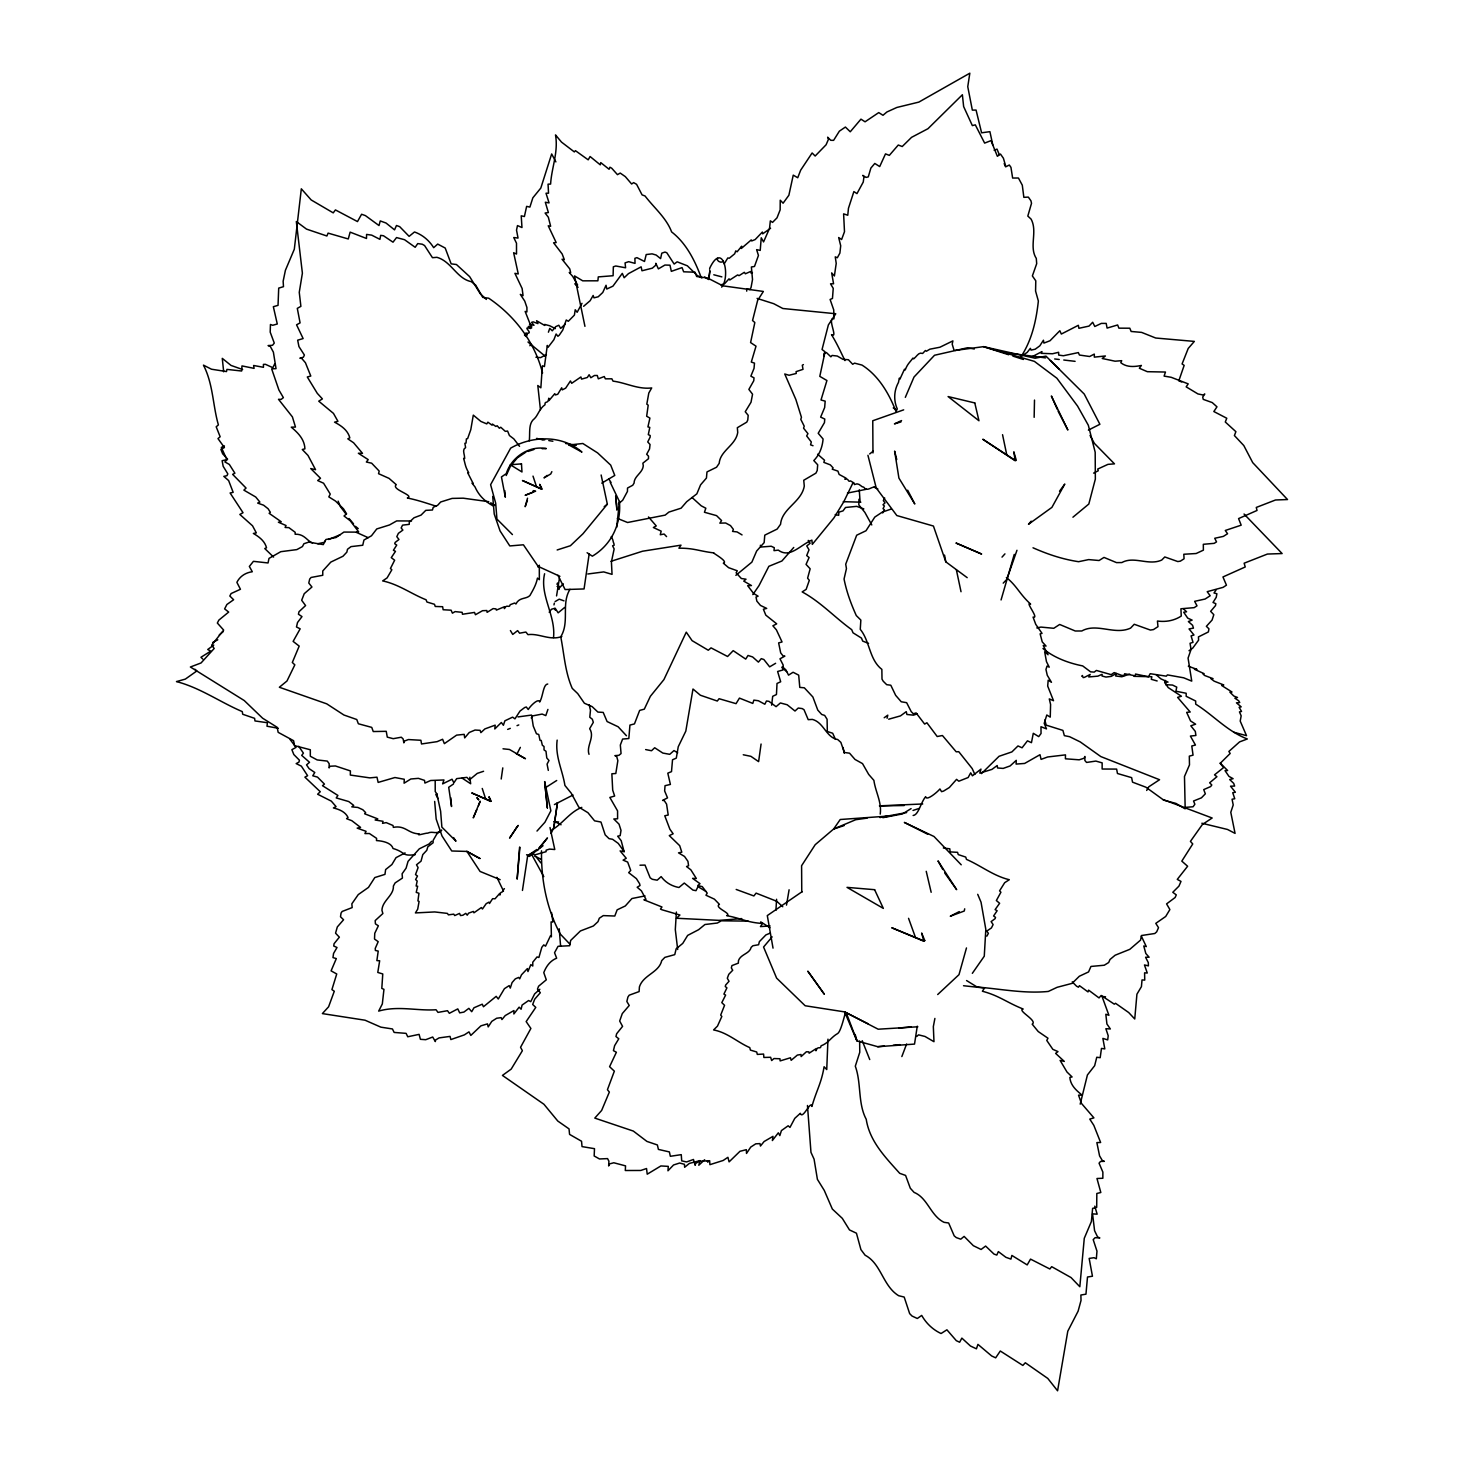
<?xml version="1.0" encoding="UTF-8"?>
<svg xmlns="http://www.w3.org/2000/svg" width="1464" height="1464" viewBox="0 0 1464 1464"><rect width="100%" height="100%" fill="white"/><g stroke="black" fill="none" stroke-linecap="round" stroke-linejoin="round"><path stroke-width="1.5" d="M746.713 291.153L746.713 288.902L750.044 289.561L751.069 287.383L752.514 279.569L751.38 266.979L754.491 266.466L758.443 255.45L756.614 249.63L760.219 250.417L761.243 237.772L763.549 241.926L769.533 228.384L770.338 220.844L772.534 222.4L777 217.843L780.147 209.883L780.239 200.202L783.094 203.203L788.876 195.243L793.25 175.131L797.734 177.748L800.662 170.19L812.117 152.97L815.155 156.026L826.08 144.79L828.478 139.245L827.636 137.195L830.765 140.306L833.602 140.361L839.366 131.174L845.405 127.057L850.255 131.778L860.96 119.151L865.059 121.805L878.748 112.6L882.993 115.29L886.909 111.978L896.81 107.476L918.861 102.096L969.827 73.2L967.759 86.687L972.334 110.111L976.067 110.075L981.594 132.803L989.902 131.669L992.775 144.863M858.947 499.261L858.837 504.934L864.876 512.4L871.794 524.954M1034.151 417.332L1034.499 400.075M539.301 565.196L539.356 579.671L537.471 578.079C536.062 585.271 532.64 590.596 529.931 595.519C526.107 599.398 519.372 596.964 515.95 603.973L514.669 603.022L510.204 604.687C509.326 608.695 506.764 603.516 504.348 608.603L504.641 606.645L496.369 610.104L495.985 608.896L493.094 608.603L487.091 612.355L486.853 610.525L482.553 610.689L475.452 614.734L474.519 612.428L462.459 614.258L462.167 612.336L455.084 611.604L452.431 613.178L451.095 610.195L443.135 609.738L442.64 606.718L435.247 606.462L434.479 604.284L426.921 602.015L426.097 599.783C411.457 594 398.592 584.246 382.653 580.915L387.1 577.896L391.84 569.789L390.449 568.49L394.639 560.236L391.272 557.638L395.481 551.342L393.413 550.281L396.726 545.084L394.749 543.748L395.115 542.485L398.958 539.502L396.817 536.648L398.391 533.335L402.875 530.096L401.154 527.955L402.563 525.137L409.225 524.368L409.298 522.136L414.019 517.78L421.028 515.108L425.768 510.369L432.447 510.003L433.216 507.331L437.571 505.354L440.682 501.987L452.138 498.401L463.21 498.181L488.775 501.695M823.957 355.935L824.031 353.318L826.373 352.531L830.875 356.813L832.083 355.441L837.298 356.045L842.99 359.357L848.406 359.723L852.688 364.28L854.573 363.145L861.967 365.067C878.62 375.589 889.16 393.743 896.096 411.768M610.195 482.242L619.418 501.53C621.395 523.746 611.678 544.608 592.353 556.174L587.101 552.733M934.892 1018.432L933.337 1026.612L933.977 1041.709L924.992 1036.457L918.514 1034.847L916.757 1036.475M775.938 910.37L776.579 899.262M827.965 1039.166L826.739 1069.562L824.104 1066.744C821.231 1083.781 816.619 1089.856 811.916 1106.436C811.019 1099.281 802.492 1120.546 800.351 1113.281L794.787 1118.35L789.974 1127.408L788.163 1125.779L781.41 1130.592L779.836 1135.606L778.336 1132.807L772.37 1140.548L772.992 1136.339L764.098 1141.536L760.457 1146.038L759.981 1143.604L755.753 1143.823L750.721 1147.099L746.512 1153.449L746.347 1149.679L739.961 1151.308L729.09 1161.885L727.919 1157.31L723.161 1160.476L709.894 1164.667L709.656 1160.714L699.225 1161.281L695.62 1163.441L695.18 1165.326L693.46 1159.47L686.579 1161.94L681.712 1160.861L681.254 1154.657L670.347 1156.286L669.377 1151.93L658.397 1149.405L657.391 1144.958L646.942 1141.426L633.326 1131.068L594.787 1118.093L601.631 1110.462L609.353 1092.053L607.432 1089.728L614.349 1071.172L609.591 1066.689L616.381 1052.268L613.434 1050.64L614.624 1045.662L618.778 1038.763L615.96 1036.53L616.637 1033.767L622.566 1026.356L619.675 1021.03L622.292 1013.582L629.227 1005.494L626.848 1001.486L627.91 997.076L629.191 995.191L639.109 991.586L639.42 986.901C643.208 974.859 659.001 972.682 661.71 960.622L664.839 957.383L674.758 954.638L676.148 948.818L682.755 943.402L687.659 935.404L698.621 929.695L704.934 924.516L717.342 923.034L721.331 920.801L748.049 921.112M519.574 847.253L517.158 879.132L519.903 847.253M846.887 1013.783L846.796 1014.753L846.082 1013.747M882.682 512.949L884.439 509.765L883.03 508.685L884.384 506.013L882.993 504.751L885.025 502.884L883.341 500.633L884.695 497.998M541.515 850.804C541.058 879.535 546.566 908.65 560.309 934.069L569.88 944.134M616.728 527.26L619.418 501.53M435.192 781.282L435.229 791.512L436.876 793.946L440.627 811.276L441.872 827.123L455.963 841.196L453.602 837.573M708.851 279.587L709.912 270.675L708.613 279.185M761.079 744.023L758.608 761.628L750.886 756.321L743.255 754.765M501.2 779.013L502.793 767.886M553.85 827.489L557.455 802.656L553.85 827.489L551.123 833.455M589.15 554.033L584.063 588.949L565.104 589.553L557.93 575.279M522.447 890.441L527.681 855.671L536.922 849.468M917.269 1026.173L914.524 1044.088L877.76 1046.705L856.952 1040.886L844.637 1011.899L805.163 1005.75L776.615 978.117L763.567 947.025L772.132 936.869M556.558 595.921L559.413 578.353M786.497 905.118L789.096 889.783M709.601 269.266L709.82 268.003C723.088 240.37 730.719 276.696 721.661 287.127M723.308 260.848C722.393 263.904 715.896 261.141 717.506 258.359M964.703 908.815L964.264 911.029L950.301 916.226L959.286 911.596M553.978 604.907L554.344 603.15M887.074 718.238L887.788 715.164L884.201 717.744M771.638 705.191L772.699 696.297L776.451 694.54L777.018 683.468L780.678 681.767L777.622 671.482L782.984 669.963L783.185 665.059L779.983 658.8L784.869 656.128L783.149 656.018L780.696 652.907L778.628 642.897L782.051 641.964L776.378 629.831L772.882 625.787L776.707 623.847L765.8 615.136L763.403 609.225L766.697 608.402L760.475 605.437L756.851 601.137L756.01 597.056L758.077 596.177L753.576 593.414L747.683 585.71L751.453 585.563L743.767 581.135L746 579.195L741.37 578.536L736.136 572.827L737.27 570.777L728.615 567.684L723.326 563.183C729.09 561.718 711.907 552.605 713.846 552.898C699.298 551.178 694.028 548.048 678.93 548.195L680.998 545.157L642.568 551.214L610.982 561.316M1080.194 1104.149L1087.423 1074.96L1094.651 1065.701L1096.774 1057.246L1100.178 1057.685L1101.477 1048.425L1104.808 1048.901L1102.868 1038.397L1107.681 1039.898L1108.211 1035.78L1105.869 1028.698L1110.334 1028.954L1106.912 1023.976L1105.832 1014.259L1108.907 1015.266L1102.044 996.453L1105.54 996.801M859.258 489.818L860.118 502.17M527.534 498.181L525.173 506.709L527.424 500.231M544.608 573.742C539.466 595.262 555.936 615.466 553.52 637.535M1001.065 599.947L1014.259 554.399M966.478 947.94L958.993 974.658L937.692 994.532M526.766 334.542L526.088 336.519L524.441 334.963M547.92 709.418L545.798 715.603L542.138 714.066L532.64 715.896L531.231 717.946M547.737 684.017C543.089 684.292 543.126 696.333 539.704 702.025C538.843 697.578 530.426 705.721 528.23 709.509L526.308 707.002L524.624 707.569L520.031 711.047L514.944 718.861L512.62 717.14L504.879 720.819L503.396 725.266L501.347 722.502L494.795 728.962L495.198 725.138L484.913 728.907L480.869 732.641L480.119 730.335L475.031 730.042L469.249 732.494L464.692 737.893L464.18 734.361L456.622 735.129L444.361 743.639L442.604 739.265L437.132 741.644L421.504 743.968L420.9 740.272L408.401 739.558L404.229 741.15L403.844 742.852L403.186 739.064L401.319 737.216L393.212 738.679L387.283 737.124L386.24 731.323L373.247 731.543L371.746 727.388L358.351 723.765L356.777 719.519L343.93 715.018L326.728 703.836L279.35 687.257L286.981 680.998L294.831 664.857L292.324 662.478L299.187 646.1L293.129 641.397L300.157 628.825L296.478 626.976L297.521 622.511L301.987 616.6L298.436 614.203L299.004 611.714L305.573 605.565L301.675 600.277L304.238 593.689L311.942 587.009L308.776 583.02L309.709 579.049L311.1 577.457L322.757 575.279L322.757 570.978L330.827 562.084L342.979 556.247L346.84 552.148L347.517 549.256L351.031 546.621L362.743 545.249L363.95 540.033L371.472 535.787L376.76 528.943L389.497 524.954L396.689 520.909L411.494 520.983M1016.968 550.281L1006.774 579.451L1003.206 583.148M760.365 545.23L760.768 547.042L771.199 546.237L774.273 547.701L773.999 550.647L778.299 550.116C789.828 558.736 799.93 545.212 811.898 540.106L812.3 544.37L833.913 517.927L843.685 501.951L852.725 483.321M901.842 1056.569L906.6 1044.033M708.411 1160.751L707.862 1162.233L707.313 1161.263M556.979 584.282L557.528 582.983M905.319 397.366L914.012 377.035L934.526 355.258L967.594 347.737L974.292 348.999M476.752 809.757L473.256 817.882L480.192 801.174L478.49 805.694M845.277 1013.088C843.593 1019.292 840.428 1032.01 837.628 1033.547C830.948 1037.299 828.533 1043.118 821.084 1045.808C820.334 1050.365 818.156 1044.839 815.942 1050.786L816.272 1048.535L809.116 1053.202L808.842 1051.866L806.389 1051.774L801.137 1056.569L801.009 1054.501L797.349 1055.086L791.164 1060.32L790.45 1057.777L780.129 1060.906L779.964 1058.746L773.962 1058.545L771.656 1060.558L770.631 1057.283L763.879 1057.466L763.586 1054.062L757.309 1054.409L756.723 1051.994L750.392 1050.091L749.788 1047.62C737.527 1042.331 727.498 1032.523 713.59 1029.942L717.488 1026.099L721.825 1016.455L720.691 1015.083L724.552 1005.311L721.807 1002.639L725.613 995.099L723.911 994.093L726.913 987.871L725.284 986.516L725.65 985.034L729.017 981.301L727.315 978.245L728.779 974.31L732.714 970.248L731.341 967.942L731.909 965.6L738.332 963.147L738.478 960.604C740.674 954.144 749.623 953.869 751.142 947.373L752.917 945.744L758.608 944.738L759.377 941.645L765.928 934.892L770.101 933.172M506.196 475.526L510.607 465.845L517.359 457.848L525.96 452.065M569.972 589.315C560.932 604.028 569.88 622.054 560.749 636.767C564.226 654.445 565.031 671.976 572.241 688.373L577.731 693.607L584.392 703.232L592.133 706.618L597.898 712.071L603.205 712.419L607.103 721.551L618.156 726.784L626.464 735.752M274.646 363.969L272.871 367.684L265.423 364.316L263.41 364.39L263.465 367.299L253.601 365.488L254.095 368.379L241.981 365.909L241.633 371.014L226.938 369.385L226.499 371.563L211.493 369.221L203.459 365.14C213.25 384.154 212.719 405.235 218.392 424.889L216.196 426.793L220.149 436.748L217.99 438.596L224.413 447.545L220.881 449.375L222.656 453.785L227.579 459.11L224.889 461.929L229.354 464.454L234.899 473.238L232.63 474.354L246.062 488.061L243.884 490.129L255.706 496.991L259.878 502.061L257.682 503.085L263.612 505.208L268.113 508.758L270.364 512.327L269.12 513.297L281.234 521.77L278.398 522.227L286.047 525.521L285.096 527.461L288.902 527.644L295.197 532.31L295.124 534.232C304.512 533.793 307.037 541.039 312.527 542.961M551.855 471.664L550.739 473.97L544.022 477.886L547.152 475.397M516.902 754.106L520.361 747.372M529.895 345.724L530.718 344.132L532.567 346.108M325.228 540.82L324.441 542.284L317.761 543.748M913.133 815.485C918.55 815.064 920.764 802.364 925.669 796.636C925.98 801.412 936.759 792.774 939.925 788.95L941.553 791.658L943.548 791.091L949.349 787.522L956.578 779.36L958.792 781.227L968.161 777.512L970.687 772.827L972.407 775.81L980.99 769.112L979.782 773.157L991.952 769.387L997.204 765.526L997.57 767.978L1003.169 768.417L1010.105 765.947L1016.254 760.347L1016.108 764.08L1024.654 763.439L1039.989 754.71L1041.087 759.377L1047.638 756.98L1065.481 754.875L1065.408 758.791L1079.169 759.816L1084.11 758.224L1084.897 756.449L1084.861 760.457L1086.562 762.451L1095.859 761.079L1102.154 762.872L1102.136 769.021L1116.629 769.094L1117.471 773.504L1131.635 777.64L1132.532 782.16L1145.909 787.211L1162.782 799.436L1212.155 818.01L1202.401 824.47L1190.433 841.379L1192.739 843.959L1181.814 861.125L1187.615 866.249L1177.276 879.388L1180.991 881.419L1178.941 886.123L1172.792 892.29L1176.269 894.888L1175.135 897.505L1166.588 903.892L1169.882 909.565L1165.692 916.482L1155.791 923.363L1158.518 927.664L1156.688 931.836L1154.822 933.501L1141.426 935.533L1140.566 940.089L1129.805 949.331L1115.129 955.223L1110.005 959.487L1108.669 962.525L1104.259 965.234L1090.955 966.441L1088.557 971.931L1079.334 976.25L1072.106 983.369L1057.136 987.303L1048.334 991.439C1024.397 993.8 1001.175 988.987 977.092 987.029L966.569 980.551M1146.678 790.45L1148.801 786.79L1159.543 779.726L1100.818 756.577L1080.267 741.937L1069.598 736.703L1064.346 735.642L1062.919 730.408L1046.174 725.138L1044.82 720.032M581.995 303.322L577.145 312.29L575.224 309.764L574.4 315.108L568.307 321.293L566.257 319.994L562.743 330.077L559.266 335.165L557.912 336.281L556.119 333.993L553.941 339.648L547.975 347.425L547.298 345.431L544.425 366.549L542.558 365.78L542.247 367.61L540.857 387.832L537.8 385.508L540.436 409.627M548.414 332.2L549.769 328.357L552.257 330.809L555.679 326.655L558.809 325.246L560.657 328.394L565.122 324.294M538.972 566.111L538.002 567.044M1021.396 356.136C1032.029 339.502 1036.237 320.543 1038.36 301.017L1035.579 291.08L1035.78 280.813L1032.376 275.946L1036.695 263.666L1036.292 258.414C1028.771 246.757 1037.848 231.623 1031.114 219.143L1027.82 216.068L1031.516 203.295L1030.949 200.824L1028.35 197.109L1023.848 197.329L1022.293 185.178L1018.45 178.022L1012.631 178.041L1010.947 167.335L1009.318 165.011L1005.86 166.75L1003.407 158.24L1000.479 154.068L997.368 156.3L991.018 140.617L984.631 143.106L975.317 124.861L972.352 125.593L963.641 106.579L962.379 94.757L927.975 128.704L911.56 137.341L902.227 146.528L898.274 145.028L889.343 155.367L885.5 153.885L879.699 166.567L874.795 163.456L870.879 168.067L868.28 176.906L866.011 177.4L862.827 175.351L863.943 176.924L863.248 182.067L856.971 193.614L853.878 191.583L848.461 208.291L847.766 215.245L843.612 213.854L844.49 231.715L841.599 239.529L838.671 237.534L840.702 245.751L839.897 253.071L837.335 257.755L835.249 256.841L836.219 263.392L834.389 275.982L831.662 272.89L833.565 283.796L830.527 283.796L833.236 288.371L832.467 298.455L830.106 299.461L833.73 309.911L833.931 318.859C826.556 316.993 838.616 339.099 831.515 334.634C837.756 344.992 840.775 352.165 844.984 360.602M752.825 594.604L758.974 585.673L768.856 566.312L781.922 560.987L793.744 547.463M972.334 973.34L984.266 956.212L985.821 929.384L981.045 902.227L977.714 894.321M1216.053 590.047L1214.004 592.975L1216.895 593.762L1216.236 597.294L1213.016 602.473L1215.834 603.68L1215.486 605.639L1210.637 611.348L1213.821 614.679L1212.064 620.059L1206.373 626.336L1208.953 628.806L1208.367 631.954L1198.449 636.913L1198.595 640.152L1192.703 648.149L1189.024 650.711M1164.594 681.547L1165.381 680.467L1165.765 684.694L1172.536 685.061L1176.745 687.128L1175.921 691.209L1186.169 693.259L1186.188 696.315L1195.667 701.018L1195.704 704.147C1213.272 715.072 1227.161 731.268 1247.328 738.972L1239.569 741.9L1228.882 751.453L1230.163 753.484L1220.171 763.366L1223.593 767.557L1214.534 774.84L1216.913 776.707L1209.667 782.783L1211.789 784.997L1210.637 786.571L1203.737 789.608L1205.33 793.817L1201.45 797.825L1193.526 801.028L1194.88 804.248L1193.05 806.774L1186.188 807.304M1081.804 676.277L1082.39 675.471L1083.195 677.686M724.186 263.868L727.791 257.975L729.328 258.213L734.672 253.803L735.77 250.893L737.106 251.808L741.699 246.208L741.351 248.459L751.252 239.913L751.709 240.956L755.168 239.565L762.36 232.062L762.653 233.856L770.576 228.256M601.137 474.995L607.34 504.183L583.001 533.738L570.411 545.724L557.162 549.97M1059.533 491.209L1064.786 484.053L1051.902 507.386L1028.497 524.277L1031.205 521.147M704.66 1159.744L698.786 1165.234L700.048 1160.604L689.361 1163.404L684.64 1167.265L684.457 1164.301L679.662 1163.02L673.55 1164.978L667.968 1170.797L668.279 1166.369L660.886 1165.948L647.216 1174.201L646.539 1168.528L640.756 1170.468L625.293 1170.505L625.549 1165.875L613.782 1162.764L609.427 1163.953L608.658 1165.966L608.914 1161.226L607.56 1158.61L599.471 1158.957L594.164 1155.974L594.494 1148.673L582.032 1146.605L581.537 1141.243L569.569 1134.38L569.038 1128.89L557.802 1121.058L543.931 1104.259L502.445 1075.418L511.192 1069.104L522.392 1050.695L520.543 1047.309L530.883 1028.46L526.162 1021.579L535.769 1007.397L532.676 1004.487L534.708 999.18L540.326 992.72L537.471 989.152L538.606 986.205L546.292 979.819L543.784 972.627C546.218 966.277 550.244 960.732 556.649 958.188L554.545 952.716L558.04 946.311L569.679 945.726L570.667 940.437L580.421 930.958L593.378 925.98L598.007 921.643L599.325 918.221L603.278 915.604L614.788 916.025L617.149 909.839L625.311 905.96L631.936 898.53L645.02 895.913M549.183 612.227L551.507 609.225L555.167 608.219L558.15 612.83L564.647 607.45M538.752 848.242L547.444 837.939L538.075 849.943L527.681 855.671M720.91 284.84L724.57 283.742L729.035 278.819L729.786 279.99L737.655 274.903L739.046 275.671L744.334 272.322L745.377 273.786L750.684 271.462L751.178 273.237L752.423 272.524M212.719 642.458L217.788 639.823M735.861 575.334L751.874 562.139L756.65 551.031L764.153 542.613L764.775 535.147L777.146 529.071L780.568 524.258C781.922 508.283 801.577 502.189 804.285 486.066L803.736 480.265L815.924 473.147L817.223 470.475L817.699 464.802L813.801 460.574C819.529 454.737 822.402 447.142 823.079 438.999L818.211 433.289L824.452 422.62L824.763 419.052L820.645 417.112L824.653 407.541L825.184 401.154L821.011 399.983L826.922 380.53L819.803 376.358L825.056 351.817L822.054 349.512L828.368 324.935L835.761 313.753L782.837 308.501L773.761 303.707L757.089 298.4M536.995 831.058L544.937 822.237L550.867 810.818L544.663 781.63L547.353 807.908L544.663 781.63M1002.016 557.125L1004.944 553.868M555.112 601.594L559.23 599.16L563.988 600.862M558.644 588.638L563.347 583.843M431.642 841.324L428.97 844.051L419.308 848.827L408.053 861.344L406.095 868.152L402.106 873.788L402.435 878.071L395.097 882.938L393.395 886.031C393.926 895.602 382.269 900.506 381.939 910.315L382.873 913.518L375.168 920.6L375.425 923.857L378.353 925.797L374.766 933.282L374.51 939.028L378.188 941.681L375.242 948.416L375.388 950.465L378.224 951.069L376.87 960.604L379.67 960.768L377.785 972.444L382.763 973.963L381.811 988.401L383.952 989.353L382.324 1003.938L378.682 1011.093C397.988 1005.494 417.075 1011.038 436.052 1009.757L437.992 1012.393L447.49 1010.709L449.357 1013.308L457.775 1008.897L459.696 1012.868L463.905 1012.082L468.864 1008.348L471.719 1011.697L473.97 1007.781L482.26 1004.194L483.449 1006.756L496.186 996.344L498.272 999.015L504.421 988.676L509.179 985.62L510.277 988.09L512.071 982.582L515.328 978.849L518.695 977.421L519.683 978.885L521.513 974.786L527.388 968.601L527.955 971.584L530.846 964.63L532.768 966.02L532.768 962.214L537.032 956.944L538.898 957.474L541.826 947.318L543.748 944.902L545.541 946.165L550.592 935.569L551.397 936.814L551.086 921.899L552.752 922.082L552.77 920.801L551.544 912.548M504.421 888.666L502.884 890.203C503.195 893.388 500.267 890.624 499.901 895.071L499.682 893.479L495.033 898.786L492.618 898.676L489.488 903.471L488.958 902.135L486.213 903.654L482.443 909.016L481.363 907.552L473.933 912.804L473.348 911.432L468.608 913.152L467.217 915.183L465.753 913.353L462.862 915.238L460.501 915.549L459.55 913.408L454.718 915.567L453.767 914.158L448.405 914.854L447.417 913.408L434.717 911.944L415.428 912.914L417.697 909.181L419.088 901.476L417.935 900.909L418.942 893.278L416.233 892.363L417.661 886.196L416.124 886.049L417.185 881.017L415.611 879.553L417.478 876.039L415.52 874.557L418.1 867.603L416.508 864.785L421.028 861.18L422.785 854.61L426.774 850.328L427.817 846.814L433.124 842.77L433.088 840.482L436.821 834.004L441.195 830.381M981.466 773.596L999.07 756.284L1011.899 751.91L1017.992 745.945L1022.073 747.793L1027.454 740.839L1031.461 742.669L1033.291 733.299L1038.708 736.612L1041.05 733.501L1040.977 726.73L1046.486 728.871L1044.216 723.362L1046.797 714.999L1050.255 717.14L1050.585 704.44L1049.285 698.914L1053.513 700.707L1047.693 686.085L1048.187 680.193L1051.463 682.297L1047.272 675.288L1045.955 669.487L1047.034 666.083L1049.231 667.163L1046.486 661.691L1044.656 651.773L1048.059 654.737L1043.228 645.569L1046.046 646.063L1042.24 641.891L1040.135 633.839L1042.039 633.4L1035.743 624.341L1033.053 617.058C1039.861 619.309 1024.233 600.606 1030.619 604.101C1019.383 593.872 1017.023 586.003 1006.372 577.493M986.846 936.191L988.383 933.355L986.754 931.122L991.403 927.938L993.123 924.571L991.11 921.625L995.099 918.66L995.52 917.379L993.599 915.97L997.13 910.736L995.117 909.602L999.619 903.288L996.362 900.543L1000.919 892.217L999.583 890.844L1004.688 882.682L1009.3 879.718C993.434 875.929 980.917 865.645 966.46 859.386L965.746 857.081L958.243 854.592L957.566 852.341L950.154 851.902L949.788 848.809L943.347 848.004M583.624 306.287L590.138 300.706L593.158 295.472L593.981 297.833L598.19 296.789L602.765 292.489L606.059 285.26L606.773 289.048L612.94 286.157L622.31 273.365L624.158 277.757L628.459 273.64L641.141 266.832L641.964 270.767L652.34 268.168L655.634 265.295L655.817 263.3L658.379 268.882L664.931 265.039L669.981 265.185L671.336 271.352L682.041 267.601L683.651 271.792L695.016 272.213L696.681 276.513L707.679 278.05L722.832 285.828L763.366 291.446L757.62 300.468L752.551 320.543L754.838 322.519L750.593 342.576L756.01 346.181L751.307 362.065L754.491 363.127L754.033 368.379L750.867 376.157L754.015 377.858L753.759 380.768L748.873 389.406L752.551 394.219L751.014 402.252L745.249 411.75L748.196 415.337L747.775 419.985L746.768 422.144L737.344 427.708L737.728 432.502C735.678 445.422 720.197 450.564 719.19 463.356L716.537 467.236L706.984 471.92L706.435 478.051L700.597 484.822L696.846 493.844L686.689 501.713L681.108 508.173L668.883 512.089L665.187 515.108L627.58 522.502L617.351 518.384M219.252 634.937L223.333 631.533M618.595 503.653L622.676 500.249L627.452 491.41L627.507 488.043L632.741 485.261L634.077 483.083C634.095 476.056 642.678 472.945 643.282 465.79L642.861 463.173L648.479 458.726L648.515 456.164L646.667 454.261L649.54 448.936L650.053 444.507L647.747 441.945L650.144 437.114L650.162 435.503L648.296 434.643L649.796 427.415L647.93 426.902L649.906 418.1L646.667 416.233L648.204 405.162L646.813 404.119L648.808 393.011L651.7 387.942C637.846 389.589 625.897 382.708 613.013 381.134L611.861 378.81L605.364 378.828L604.266 376.541L598.318 378.828L597.275 375.479L594.402 375.498L590.834 377.73L589.114 374.729L587.357 377.474L581.556 379.121L580.915 376.962L571.692 383.312L570.448 380.951L565.671 388.143L562.286 389.863L561.7 387.795L557.729 394.274L555.368 394.932L554.801 393.651L548.982 400.587L548.78 398.19C548.085 404.778 544.645 400.056 544.974 404.814C539.502 408.383 537.91 415.465 534.397 418.686C528.101 423.425 530.261 432.74 529.273 440.829M1072.929 517.213L1088.813 504.037L1095.346 479.094L1095.182 452.23L1088.319 425.237L1077.577 406.095L1056.862 378.206L1034.389 361.37L983.515 346.657L954.986 350.463M534.561 852.396L529.492 856.403L526.582 854.72M539.649 848.388L543.034 845.716M604.193 506.654L607.34 504.183M869.671 453.932L873.166 451.223M328.65 539.466L340.124 534.781M436.876 793.946L435.815 794.458L437.919 798.557M453.511 783.972L448.698 787.284L451.534 806.499L450.784 797.715M802.235 891.594L767.301 915.586L773.029 948.141M1020.554 356.832L1027.179 352.403L1030.4 348.322L1031.04 350.116L1035.176 349.219L1039.824 345.833L1043.448 340.215L1043.905 343.088L1050.017 340.746L1059.826 330.736L1061.327 334.048L1078.364 325.301L1078.895 328.302L1089.033 326.088L1092.693 322.263L1094.798 326.49L1101.349 323.398L1106.18 323.398L1107.095 328.082L1117.636 324.971L1118.899 328.156L1129.805 328.211L1131.141 331.468L1141.627 332.401L1155.7 338.019L1194.331 341.405L1188.219 348.45L1182.089 363.932L1184.156 365.396L1178.813 380.841L1181.723 381.976M545.889 787.412L556.704 780.495M539.832 989.28L534.635 993.91L530.755 1001.651L528.596 1000.534L522.081 1005.073L521.111 1009.245L519.134 1007.159L513.864 1013.966L513.937 1010.526L505.226 1015.577L501.951 1019.566L501.127 1017.645L496.662 1018.249L491.776 1021.378L488.189 1026.905L487.475 1023.885L480.924 1025.843L470.822 1035.414L468.974 1031.864L464.363 1034.883L450.857 1039.568L450.052 1036.402L439.072 1037.903L435.54 1040.007L435.32 1041.563L432.704 1037.024L425.731 1039.696L420.424 1039.312L419.088 1034.371L407.742 1036.768L406.114 1033.364L394.127 1032.431L392.443 1028.954L380.878 1027.161L365.03 1020.207L322.373 1013.6L328.595 1006.793L334.286 991.256L331.925 989.572L336.738 973.981L331.084 970.852L336.317 958.591L332.969 957.584L333.554 953.467L337.013 947.501L333.737 946L334.067 943.713L339.355 937.18L335.549 933.172L337.324 926.932L343.564 919.758L340.508 916.775L341.039 913.115L342.137 911.468L352.165 907.589L351.854 903.8L358.259 894.596L368.471 887.404L374.802 877.558L384.959 874.374L385.636 869.561L391.895 864.547L396.03 857.648L405.07 852.908M911.102 808.604L902.446 813.947L882.847 817.681M803.388 364.591L802.309 365.25L803.004 369.349L796.087 371.636L796.251 373.466L789.078 375.26L784.759 373.997L795.867 399.507L801.448 417.313L800.79 419.345L804.23 426.207L803.553 428.165L807.945 433.655L806.664 435.943L811.312 441.963L810.562 444.818L813.014 445.733M601.777 483.157L614.77 475.434L610.708 465.131L597.587 452.888L582.837 443.5L568.965 445.019L581.94 452.083C562.341 434.863 532.567 435.485 510.643 448.149L490.605 484.694L495.692 503.232L496.937 519.079L512.437 534.58M775.627 663.302L769.661 666.852L763.842 659.495L761.28 658.654L758.407 662.112L752.624 656.952L748.031 655.469L745.707 659.093L733.189 650.657L727.59 656.494L711.047 647.875L708.283 650.236L692.088 640.646L686.268 632.155L663.924 679.589L650.364 696.315L644.306 709.162L639.658 710.406L634.461 723.911L629.941 725.083L628.825 738.533L622.603 739.064L620.333 745.048L621.065 753.557L618.906 755.314L614.862 755.644L616.619 756.211L617.845 760.658L615.813 773.504L611.861 773.779L612.702 790.157L614.642 796.032L609.847 797.441L617.57 810.891L617.588 818.779L613.819 818.98L619.034 824.177L621.011 830.399L620.169 835.633L617.68 836.182L621.193 840.702L624.103 851.682L620.114 850.913L626.244 858.288L623.115 860.137L627.672 862.076L630.728 870.439L628.678 872.654L636.401 878.638L639.585 883.707L640.006 885.519L637.169 887.257L641.415 890.844L645.99 899.354L643.886 899.811L661.966 906.985L660.465 909.089L662.003 909.784L679.918 915.018L676.496 918.257L718.989 920.362L741.754 918.605M573.028 795.007L554.417 804.559M441.762 830.179C435.76 835.084 433.106 830.619 427.744 833.144C426.097 832.796 415.483 836.402 419.29 833.858C407.925 833.675 405.583 825.019 393.34 827.361L393.029 825.513L386.167 822.603L382.525 823.354L383.037 821.304L375.15 820.005L377.767 818.888L364.627 813.783L365.616 812.575L362.798 809.72L357.857 807.451L351.817 806.865L353.702 805.383L348.761 801.558L336.226 797.917L337.891 795.446L322.501 785.692L324.441 784.1L317.505 777.11L312.765 775.792L314.778 772.48L309.087 768.618L306.543 764.885L309.526 762.305L301.712 755.387L303.414 753.137L298.748 746.311M581.794 807.378C569.734 812.062 562.743 823.665 551.946 829.923M1084.184 677.484L1090.168 674.447L1088.777 676.954L1097.89 676.148L1102.118 674.318L1102.044 676.002L1105.961 677.063L1111.194 676.386L1116.282 673.513L1115.678 675.984L1121.827 676.752L1129.732 674.081M546.401 354.526L540.619 357.619L535.916 357.234M1032.797 356.374L1041.965 351.598L1041.179 353.336L1052.488 353.757L1058.618 352.293L1058.71 355.093L1063.376 355.752L1078.364 352.586L1079.407 355.038L1089.655 356.502L1094.303 354.087L1094.322 357.143L1105.393 355.972L1102.264 358.497L1115.074 361.205L1121.717 360.675L1120.802 362.724C1126.804 367.501 1134.344 366.878 1141.389 365.451L1139.358 368.251L1147.337 371.691L1165.472 372.039L1164.1 376.102L1171.163 377.291L1188.201 383.879L1186.169 386.844L1197.955 393.944L1203.17 395.005L1204.781 393.999L1202.713 397.037L1203.225 399.361L1212.247 402.582L1216.968 406.827L1213.839 411.53L1226.777 418.247L1225.295 421.998L1235.891 431.679L1234.408 435.558L1243.814 445.568L1252.726 462.642L1287.515 499.535L1275.51 499.993L1256.277 507.441L1257.027 510.46L1238.581 518.585L1241.179 525.173L1225.276 530.48L1227.564 533.738L1223.355 536.391L1214.736 538.276L1216.529 541.881L1214.187 543.345L1203.316 544.297L1203.39 550.153L1196.161 553.52L1183.809 554.252L1184.065 558.791L1180.332 561.151L1177.806 561.554L1164.795 556.961L1161.721 560.053C1148.709 566.001 1134.051 555.753 1121.845 562.56L1116.52 562.615L1104.002 557.418L1099.08 560.511L1088.649 559.596L1078.584 561.7C1062.315 559.211 1047.785 554.307 1033.017 547.792M1088.374 430.105L1099.885 424.286L1084.22 394.036L1045.973 356.118L1035.121 358.223L983.515 346.657L1008.678 354.745M213.781 645.093L207.723 649.504L210.761 651.114L200.952 657.281L202.746 659.056M1093.59 473.11L1098.238 470.768L1097.744 469.047L1107.955 464.363L1114.47 463.85L1094.395 443.391L1090.058 435.43M224.431 445.916L221.339 447.417L226.883 459.623L222.125 460.703L223.169 466.302L227.835 473.897L226.938 475.69L223.827 476.367L228.64 480.576L233.16 492.343L230.104 492.984L243.024 512.711L239.84 514.45L252.54 525.814L256.328 532.896L253.382 533.445C259.11 536.849 264.801 540.966 266.521 547.811L264.764 548.543L273.585 557.07M558.626 821.963L553.758 821.652M901.568 420.571L894.449 423.883L900.982 421.925M875.161 487.439C872.032 485.664 867.328 492.563 863.705 487.183C860.85 487.238 859.295 481.985 854.39 484.566L854.098 483.029L850.474 480.887C847.656 482.809 849.193 477.74 844.819 479.186L846.027 478.142L839.128 474.428L837.92 471.115L832.247 469.194L833.089 467.858L830.344 464.875L823.848 462.368L824.507 460.227L817.607 454.206M507.66 729.401L510.296 728.358M517.03 725.65L518.787 724.936M994.129 150.243L997.021 149.108L999.235 154.525M612.208 536.483L611.202 536.849C613.819 540.893 612.483 540.472 613.928 543.675L614.148 545.212L612.592 545.798L614.148 548.945L611.421 561.865L612.043 574.364L603.735 571.912L587.778 573.998M903.672 409.847L872.764 420.754L872.965 452.962M890.954 509.143L882.335 512.089L874.795 517.085L865.993 530.755L856.678 535.22L845.716 564.189L846.448 568.599L844.051 579.03C846.649 592.078 850.895 603.552 856.294 615.575L860.85 620.077L860.265 629.337C870.019 641.269 869.14 659.55 881.859 669.377L882.005 679.15L883.25 681.254L886.69 684.676L890.807 685.225L895.657 695.345L901.238 701.768L906.637 702.683L911.212 711.632L913.371 713.792L916.098 712.931L924.644 724.076L926.895 722.759L937.198 736.52L942.432 735.514L956.193 751.801L958.755 751.691L972.169 768.527L974.859 774.401M917.324 713.865L913.408 715.164L906.893 714.469L906.271 711.632L900.506 715.878L888.703 719.208M906.655 812.557L879.809 817.461L891.668 815.832L840.226 819.511L833.675 828.99L815.21 844.691L801.595 865.718L801.76 892.217M913.005 810.452L919.337 808.366M844.124 825.586L833.675 828.99L855.708 819.712L867.127 818.12M527.937 451.443L533.866 449.54M483.596 771.272L477.246 773.395L469.34 779.964L466.906 777.366L456.677 778.628L453.895 782.856L452.028 779.232L442.622 783.881L443.958 779.964L430.654 780.495L424.908 783.075L424.523 780.385L418.411 778.354L410.835 778.994L404.101 783.185L404.265 779.269L394.932 777.53L378.151 782.417L376.98 777.201L369.806 777.878L350.317 775.06L350.408 770.924L335.384 765.965L329.986 766.239L329.125 767.905L329.18 763.696L327.314 761.097L317.157 759.926L310.313 756.248L310.331 749.769L294.52 745.615L293.605 740.711L278.16 732.329L277.19 727.315L262.605 718.202L244.232 700.542L190.393 666.998L201.062 662.954L214.183 648.479L211.676 645.112L223.663 630.087L217.349 623.042L218.85 620.114L228.677 612.08L224.633 608.896L226.883 604.504L233.618 599.746L229.83 596.013L231.092 593.561L240.444 589.26L236.875 582.343C239.986 576.157 245.659 572.644 252.302 571.747L249.356 566.44L253.418 561.334L268.04 562.963L268.992 558.406L280.777 551.69L296.844 549.604L302.444 546.566L303.908 543.73L308.739 542.119L323.27 544.608L325.905 539.502L335.988 537.526L343.912 532.072L358.223 532.127M1036.823 627.946L1040.922 627.086L1053.769 628.294L1059.661 624.469L1075.253 631.002L1081.786 630.984C1096.682 622.566 1114.671 635.449 1130.592 628.111L1134.234 624.268L1150.411 630.069L1153.486 629.575L1157.969 626.665L1157.438 621.029C1165.783 622.163 1174.091 620.736 1181.265 616.051L1180.917 608.768L1194.203 607.652L1197.003 605.822L1194.642 601.338L1205.11 599.032L1210.179 595.757L1207.196 591.676L1223.081 587.357L1226.448 585.179L1222.952 576.962L1245.224 566.971L1244.144 563.201L1267.421 554.051L1282.116 553.557L1244.052 514.01M847.473 493.075L866.45 489.269M518 716.921L531.542 715.072L533.244 726.034L536.446 733.757L538.752 734.489L540.033 740.363L541.222 740.436L542.339 745.231L544.041 746.53L544.022 749.934L545.999 751.252L546.767 757.931L548.982 760.511L547.078 764.117L548.305 770.393M1133.978 676.331L1151.839 676.734L1151.29 679.314L1157.164 680.961M560.621 946.33L559.211 928.798M561.078 824.763L556.247 822.347M898.768 1028.076L911.358 1026.905M917.855 1026.776L878.18 1029.21L844.637 1011.899L867.932 1023.702M877.76 1046.705L884.421 1046.083M893.278 1045.259L899.939 1044.656M525.192 334.652L527.223 334.78L525.668 333.133C535.604 334.414 520.47 325.594 530.59 328.503L528.303 326.49L531.743 326.362L529.529 324.276L533.994 325.283L531.56 322.355L533.171 321.879L537.965 323.599L536.574 320.744L544.699 325.447L544.699 324.422L549.732 325.758L555.405 328.631M561.847 636.492C550.043 640.994 539.228 633.125 527.955 634.644L525.905 632.045L519.592 633.18L517.616 630.636L512.748 634.424L510.405 630.563M770.119 925.962L760.457 926.584L762.616 923.455C747.152 922.558 741.864 918.495 726.656 915.641C732.787 913.701 713.389 907.57 719.428 904.349L714.395 899.152L705.977 895.236L707.203 893.113L702.263 886.617L697.724 885.61L699.993 883.67L692.6 878.382L696.333 878.492L690.843 869.817L686.524 866.542L688.592 865.755L687.934 861.326L684.53 856.458L678.527 852.853L681.803 852.194L679.699 845.68L669.286 835.596L673.147 833.785L669.872 829.191L664.766 815.777L668.206 815.027L666.577 804.139L664.29 800.643L662.606 800.405L667.529 797.862L664.638 790.944L665.04 785.692L670.402 784.429L667.804 773.175L671.5 771.62L672.525 759.761L676.295 758.132L678.253 746.732L685.811 731.122L692.984 689.013L700.378 695.235L717.287 701.036L719.099 698.712L736.044 703.653L739.448 698.108L752.789 703.415L753.869 700.121L758.352 700.744L764.83 704.239L766.477 701L768.966 701.348L776.066 706.673L780.404 702.958L787.193 704.77L795.007 711.028L798.246 708.045L802.217 708.594L804.011 709.711L808.22 719.666L812.355 719.41C823.903 722.356 826.208 737.71 837.701 739.521L840.867 742.394L844.344 752.459L849.559 753.191L855.013 759.45L862.516 763.604L868.683 774.401L873.898 780.385C875.49 792.006 881.859 801.961 880.23 814.13M557.089 586.423C562.084 585.271 556.558 588.016 559.12 589.37M922.723 803.974L879.425 805.859L904.185 805.548M542.119 448.716L546.31 448.57C529.016 445.349 511.448 457.116 506.269 473.622L501.457 476.953L505.336 497.193L504.769 490.605M639.988 865.206L645.02 865.078L650.162 877.814L652.34 879.297L657.19 880.193L661.142 876.607C665.48 882.481 671.72 886.178 678.967 887.495L684.274 883.048L692.948 890.094L695.986 890.661L697.999 886.69L705.904 891.411M843.264 501.676L860.832 502.189M721.88 276.879L713.792 274.775M568.965 445.019L576.194 445.294L565.543 443.446M278.306 728.285L266.979 726.217L267.436 722.74L254.992 720.947L254.59 718.33L242.713 714.267L242.274 711.596C220.131 702.189 200.348 687.824 176.485 681.583L185.324 679.113L196.78 671.006L194.987 669.268M963.532 985.73L984.54 988.017L982.381 991.238C999.418 995.758 1006.738 1002.511 1023.171 1009.025C1016.583 1010.398 1038.086 1020.664 1032.193 1024.178L1038.232 1031.553L1047.968 1038.214L1046.778 1040.447L1052.836 1049.34L1057.996 1051.61L1055.617 1053.385L1064.31 1061.418L1060.119 1060.412L1067 1072.032L1072.087 1076.955L1069.855 1077.394C1070.422 1085.3 1076.369 1090.534 1082.171 1095.145L1078.547 1095.164L1081.457 1103.399L1093.919 1117.874L1089.765 1119.1L1093.828 1125.359L1100.635 1142.506L1096.865 1142.597L1099.592 1155.938L1102.429 1160.659L1104.35 1161.336L1100.507 1161.464L1099.061 1163.185L1102.868 1172.115L1102.85 1178.264L1096.975 1178.502L1100.818 1192.501L1096.829 1193.489L1096.682 1207.342L1092.62 1208.386L1091.394 1221.507L1084.275 1238.288L1079.828 1286.728L1071.044 1277.56L1051.683 1266.671L1049.853 1268.995L1030.528 1259.113L1027.197 1264.914L1011.88 1255.435L1010.929 1259.113L1005.896 1257.302L998.356 1251.61L996.801 1255.069L994.001 1254.081L985.62 1246.065L981.081 1249.469L973.359 1245.699L964.117 1236.403L960.75 1239.185L956.285 1237.592L954.199 1235.854L948.654 1222.989L944.06 1222.33C930.555 1215.797 927.737 1197.881 914.085 1192.391L910.297 1188.219L905.594 1175.427L899.701 1173.323C885.555 1157.475 869.616 1141.408 866.231 1119.301C857.666 1103.234 861.509 1083.287 855.305 1066.195L859.771 1052.287L859.643 1041.069M953.979 350.061L952.204 344.186L952.881 340.892L939.943 347.224L929.896 349.182L926.401 351.232L925.413 350.518L922.631 353.465C918.623 351.836 917.086 356.173 913.664 358.881L912.95 358.076C908.924 363.456 907.625 363.822 905.173 369.989L904.496 369.202L899.884 379.213L899.354 378.151L898.457 382.452C893.552 391.346 893.79 401.228 897.322 409.042M415.19 854.683C401.191 856.403 406.26 852.414 393.011 848.48C391.638 843.301 383.971 841.031 376.468 840.556L376.614 838.36L369.385 833.51L364.902 833.583L366.073 831.332L357.179 828.13L360.547 827.398L351.836 820.7L346.565 818.669L348.048 817.498C345.266 811.66 339.264 809.446 333.426 807.927L336.061 806.609L331.322 801.137L317.633 794.22L320.268 791.731L304.896 777.146L307.605 775.719L301.364 766.148L296.185 763.604L298.949 762.122L299.443 760.219L293.825 754.546L291.885 749.678L296.076 747.354L290.092 739.485M503.012 748.799L509.454 749.477L525.466 758.718L516.206 753.667M1045.607 357.893L1009.922 353.3M1054.684 358.955L1059.222 359.485M1063.761 360.016L1075.107 361.334M349.036 518.512L353.519 523.801M436.162 506.16C426.884 503.378 419.271 500.487 407.34 497.98C415.209 495.418 390.485 489.415 396.268 484.676L389.058 478.38L378.554 473.677L379.194 471.079L371.655 463.191L366.348 462.02L368.196 459.623L358.369 453.254L362.486 453.328L353.611 442.787L347.81 438.834L349.823 437.846C347.773 430.105 341.204 425.695 334.561 422.163L337.928 421.321L333.463 413.397L318.749 401.173L322.391 398.903L317.285 393.34L307.294 376.98L310.789 376.028L305.427 362.724L301.767 358.46L299.846 358.204L303.396 357.179L304.402 355.038L298.949 346.602L297.668 340.179L303.121 338.568L296.57 324.825L300.083 322.867L297.302 308.373L300.889 306.342L299.26 292.343L302.389 273.182L296.332 221.558L306.488 229.098L326.875 235.997L328.101 233.124L348.267 238.961L350.152 232.136L366.494 238.486L366.586 234.423L371.691 235.137L379.926 239.346L380.658 235.356L383.495 235.759L393.011 242.182L396.543 237.571L404.558 239.712L415.172 247.288L417.734 243.591L422.254 244.213L424.578 245.549L432.466 257.701L436.894 257.316C451.315 261.287 456.896 278.8 471.262 281.637L475.672 285.114L482.791 297.393L488.738 298.217C514.779 315.895 534.726 342.009 542.558 373.027M1188.329 666.23L1196.948 669.359L1194.423 669.231L1204.122 673.678L1202.951 673.898L1204.543 675.453L1213.07 678.674L1211.039 678.82L1214.168 681.163L1223.776 684.969L1221.671 685.5L1232.011 692.014L1229.906 692.197L1233.859 696.041L1237.501 697.468L1234.866 698.218L1238.636 700.725L1239.734 702.555L1236.476 702.848L1241.179 706.856L1239.111 707.313L1241.545 711.431L1239.459 711.888L1241.161 715.841L1240.209 721.093L1246.505 735.66L1233.658 732.201M544.718 439.877L536.556 438.486L543.034 439.804M548.78 440.572L552.861 441.25M493.588 506.105C485.847 502.042 479.204 496.388 474.995 486.89L472.012 483.157L473.183 483.504L467.73 472.835L468.773 472.854C465.241 466.687 465.589 465.278 463.63 458.378L464.71 458.397C464.6 453.877 461.819 449.649 465.607 447.581L464.857 443.317L466.028 443.061L466.412 438.889L467.62 438.614L470.786 429.684L473.293 415.117L480.887 421.431L486.78 423.901L487.878 422.181L492.05 425.182L492.416 424.084L495.839 426.445L497.156 425.75L499.37 428.238L500.761 427.25L505.3 431.349L507.587 431.057L509.417 435.522L513.827 438.889L519.555 446.355M835.212 514.541L838.671 515.328L838.89 512.126L843.008 510.899L845.515 507.477L856.715 506.361L863.833 508.905M1163.294 800.039L1175.976 803.425L1185.181 808.842L1184.486 776.506L1189.482 764.903L1189.317 756.138L1193.05 755.149L1191.788 745.981L1195.447 745.048L1190.397 736.063L1195.905 735.477L1195.319 731.414L1190.818 725.796L1195.612 724.186L1190.58 720.965L1186.664 712.364L1190.195 712.016L1177.605 697.358L1181.393 696.242L1168.199 687.586L1164.612 682.352L1168.016 682.078L1160.842 678.82L1156.194 674.776M1201.871 823.244L1227.509 829.466L1235.067 833.382L1230.785 812.3L1233.219 804.944L1232.066 799.234L1234.756 798.74L1232.743 792.719L1235.378 792.262L1230.547 786.205L1234.628 786.058L1233.713 783.386L1229.669 779.525L1233.091 778.683L1228.937 776.359L1225.002 770.595L1227.619 770.522L1220.226 763.11M1012.868 356.1L1023.373 359.467M242.621 369.532L231.038 365.433L222.272 358.369L223.681 371.819M868.555 643.355L862.735 641.122L861.436 638.066L853.036 632.814L851.7 629.666C834.901 617.552 820.737 601.979 802.162 591.913L806.152 589.37L809.317 580.33L807.597 578.207L810.159 568.801L806.06 564.39L809.098 557.546L806.701 555.551L809.025 549.823L806.774 545.962L810.123 543.254L808.22 540.381M500.139 879.663L480.064 871.446L466.925 851.426L451.754 850.987L442.018 835.981L436.18 819.071L434.662 801.43M702.299 277.739L697.523 275.744L687.366 265.808L677.155 261.818L674.154 264.051L666.815 252.76L665.004 252.083L661.783 253.162L660.593 258.616L656.147 255.047L652.084 253.858L646.21 254.553L644.508 261.47L636.932 257.646L634.9 258.323L635.028 263.374L628.678 261.672L625.055 262.898L625.604 267.784L615.777 265.99L613.343 266.796L613.105 275.726L598.282 276.897L597.879 280.813L582.727 280.832L574.547 275.927L584.941 326.344M736.191 889.453L753.869 895.95L756.101 893.132L776.744 901.275L782.764 906.747M368.123 537.654L356.466 532.402L358.698 531.889L350.225 520.763L344.04 515.987L346.584 513.827L343.528 508.886L335.512 501.054L328.814 496.882L330.26 494.082L323.581 483.212L317.688 480.558L320.506 478.271L310.734 468.553L315.547 469.688L308.007 455.45L302.279 449.503L304.896 448.862C304.622 439.456 298.07 432.832 291.281 427.177L295.472 427.067L292.416 416.911L278.508 399.306L281.161 399.398L283.375 397.641L278.91 389.991L271.663 368.873L276.037 368.635L273.384 352.147L270.273 346.364L268.077 345.577L272.524 345.303L274.28 343.107L270.2 332.127L270.456 324.477L272.688 325.283L277.282 324.002L273.347 306.708L278.032 305.354L278.709 288.115L283.485 286.67L283.138 281.271L285.407 270.309L294.319 249.209L301.328 188.819L311.173 199.946L333.225 212.866L335.439 209.919L357.49 221.576L361.59 214.256L365.433 215.629L379.011 225.548L380.237 220.936L386.02 223.022L394.548 229.866L396.47 225.511L399.69 226.664L409.115 236.345L414.495 231.971C422.657 234.881 429.135 240.462 433.692 247.672L437.699 244.085L445.202 248.038L451.15 263.849L456.439 264.527L469.633 276.623L480.229 293.678L486.359 299.443M485.737 799.216L490.605 801.412L488.976 796.709L491.227 801.284L471.737 792.921L485.737 799.216L482.242 788.456M536.611 486.981L541.515 489.214L539.704 484.328L542.138 489.104L522.465 480.54L536.611 486.981L533.006 476.111M559.907 576.34L538.13 566.385L523.398 544.791L509.801 545.944L500.066 530.92L494.228 514.029L492.709 496.388M645.642 749.568L651.517 750.739L654.683 747.756L662.826 753.063L669.743 754.326L673.989 750.574L677.686 752.825M874.1 487.054L877.833 488.939M927.645 834.224L904.349 822.42L933.995 836.493L961.226 864.803M536.098 856.641L540.71 859.203M490.733 502.811L494.667 505.043M742.047 534.909L737.069 531.926L732.549 531.395L733.391 529.419L730.499 525.594L725.65 522.996L719.867 523.142L721.551 520.543L716.573 515.639L704.44 512.254L705.831 508.228L701.201 505.812L692.033 497.504M893.241 407.925L896.846 410.158M760.713 921.881L770.064 927.755M1006.774 454.883L1015.138 460.318L1013.82 451.827L1016.291 460.318L1015.211 460.776L982.801 439.237L1006.774 454.883L1002.547 434.698M704.642 276.952L708.228 279.331M462.167 778.153L470.658 783.752L469.834 777.219M355.496 526.345L358.241 528.632M867.932 455.286L876.222 487.951L896.828 515.548L933.428 526.034L945.817 561.847L967.192 577.658M527.973 342.027L545.303 356.301M781.831 667.547L786.662 671.628M782.307 666.577L785.93 669.945L788.547 675.142L793.085 672.251L798.703 675.16L799.783 687.403L804.322 687.806L812.868 696.974L817.772 710.077L821.688 714.45L824.671 715.42L827.087 719.282L827.325 731.506L832.687 733.244L835.468 739.375M1183.479 608.878L1186.554 611.769L1183.699 612.227L1187.725 618.137L1192.117 620.114L1188.365 621.559L1192.574 625.293L1193.453 628.148L1189.024 628.916L1193.984 634.992L1191.092 635.888L1193.014 642.348L1190.067 643.282L1191.037 649.522L1188.073 658.105L1191.751 681.126L1183.717 677.814L1167.412 674.886L1166.351 676.167L1150.21 673.696L1148.526 676.771L1135.497 674.044L1135.314 675.856L1124.645 673.751L1123.968 675.526L1121.699 675.38L1114.159 672.58L1111.194 674.648L1096.39 670.439L1094.23 672.104L1090.589 671.848L1082.665 665.9C1068.812 663.21 1053.751 657.611 1042.972 648.515M1050.383 360.528L1059.186 369.312M1072.234 981.868L1076.552 986.187L1078.456 987.212L1079.444 985.675L1088.026 991.915L1088.594 990.14L1099.043 997.917L1101.184 995.465L1114.324 1004.176L1115.513 1003.279L1128.689 1012.539L1134.746 1018.981L1136.924 994.202L1141.426 986.644L1142.03 979.928L1144.738 980.111L1144.592 972.828L1147.264 973.029L1144.445 964.941L1148.398 965.874L1148.307 962.635L1145.58 957.236L1149.112 957.218L1145.818 953.503L1143.768 945.964L1146.294 946.604L1141.426 936.301M666.577 536.611L664.107 534.031L660.264 534.763L661.179 531.158L653.402 527.516L656.256 525.942L648.497 516.957M532.402 853.128L534.47 854.994L546.072 851.682L546.127 850.181L549.531 849.083L554.783 849.523L550.007 827.526M578.079 287.365L574.894 283.705L577.603 284.949L572.717 276.422L569.258 272.505L570.667 272.524L569.734 268.845L562.048 259.238L564.354 259.732L562.158 253.967L553.575 242.786L556.174 242.567L548.25 225.804L550.647 226.28L548.341 217.221L545.084 213.03L548.378 212.573L545.322 202.233L549.073 202.91L546.017 193.248L548.543 193.175L548.048 184.171L550.61 184.08C551.544 167.701 558.553 152.165 555.497 134.908L561.499 142.1L574.346 151.927L575.425 150.664L588.199 159.832L590.083 156.52L600.277 164.846L600.734 162.595L609.079 169.257L609.939 167.207L611.769 168.269L617.46 174.655L620.224 173.081L625.329 176.632L631.625 183.988L633.656 182.634L636.584 184.318L642.092 194.895L645.038 195.975C654.152 207.943 666.321 217.825 671.628 231.934C686.213 243.17 695.034 260.738 701.293 277.831M624.195 851.645L618.247 843.41L612.574 839.293L609.042 838.634L605.181 834.864L600.972 822.036L594.585 820.847L587.942 812.703L578.774 807.103L571.271 793.232L564.921 785.454C562.487 770.009 555.002 756.321 557.162 740.107M944.683 872.947L956.651 889.673L938.003 860.887L942.779 869.488M608.786 478.966L611 482.406M531.414 854.006L543.784 876.625M554.545 608.567L555.423 610.232M338.147 501.146L340.307 506.507L346.254 514.358M555.881 161.918L551.672 153.958L540.82 188.051L532.841 197.841L529.895 207.083L526.637 206.369L524.405 216.526L521.221 215.812L521.971 227.542L517.487 225.584L516.518 230.104L518.036 238.065L513.736 237.516L516.499 243.225L516.518 254.041L513.644 252.741L518.256 273.933L514.925 273.347L522.136 288.536L523.069 295.673L520.324 294.356L524.753 301.127L526.93 307.513L526.912 311.923L525.155 311.429L531.67 327.973M1058.106 411.183L1067.86 430.013L1051.372 395.994L1057.264 409.28M907.662 490.202L914.799 503.982L898.914 478.088L894.614 451.095L896.755 459.495M496.882 877.32L503.506 891.045M1004.194 163.584L1005.42 166.585M862.223 1040.703L869.744 1059.552M847.4 1015.778L856.952 1040.886L855.159 1034.408M908.558 918.331L915.476 937.454M589.022 754.326C586.039 745.871 595.207 737.014 589.644 728.706L593.323 722.338L592.334 719.227L589.791 717.25L590.468 710.296L589.205 704.843M1094.761 1206.153L1097.158 1214.168L1092.565 1213.857L1094.578 1230.712L1097.561 1236.879L1099.83 1237.94L1095.145 1237.666L1093.205 1239.642L1096.975 1251.153L1096.335 1258.784L1094.029 1257.704L1089.161 1258.418L1092.455 1276.224L1087.496 1277.011L1085.959 1294.176L1080.889 1295.018L1081.018 1300.471L1078.108 1311.177L1067.787 1331.197L1057.575 1390.8L1047.785 1378.429L1025.312 1362.764L1022.842 1365.436L1000.296 1351.016L995.666 1357.842L991.677 1355.975L977.934 1344.373L976.433 1348.82L970.467 1346.02L961.866 1338.114L959.634 1342.232L956.321 1340.676L946.915 1329.806L941.059 1333.521C932.733 1329.623 926.2 1323.31 921.698 1315.422L917.324 1318.497L912.017 1316.026L909.656 1313.611L904.185 1297.049L898.658 1295.713C882.792 1286.033 881.291 1263.652 865.114 1255.215L860.923 1249.616L856.44 1233.2L849.486 1229.925L842.312 1218.359L832.339 1209.044L824.269 1190.415L817.406 1179.362L814.076 1159.159L810.965 1152.333L807.469 1105.485M926.236 871.318L931.159 892.29M540.838 862.882L535.861 856.532A6.789 1.848 51.7 0 0 534.744 856.33M843.044 747.5L844.289 753.301M956.376 569.844L961.024 591.731M944.536 555.112L945.817 561.847M677.686 949.477L675.307 929.603L676.386 912.054M533.042 492.197L525.155 495.289L535.623 491.19L533.299 490.623L533.042 492.197M516.17 828.203L509.582 838.122L518.146 825.422L516.17 828.203M478.637 799.728L477.044 797.843L478.637 799.728M924.772 940.547L923.876 941.261L891.777 927.755L923.747 940.84L921.643 933.026L924.772 940.547M521.477 463.868L510.314 464.765L521.971 471.957L521.477 463.868M874.612 889.691L847.016 887.367L883.341 908.394L874.612 889.691M974.786 402.948L948.086 396.561L978.959 420.754L974.786 402.948M479.899 858.49L466.925 851.426L479.899 858.49M981.521 553.996L956.193 543.107L981.521 553.996M824.177 994.019L807.927 971.327L824.177 994.019M616.49 503.982L615.685 495.948L616.893 510.076L616.49 503.982"/></g></svg>
